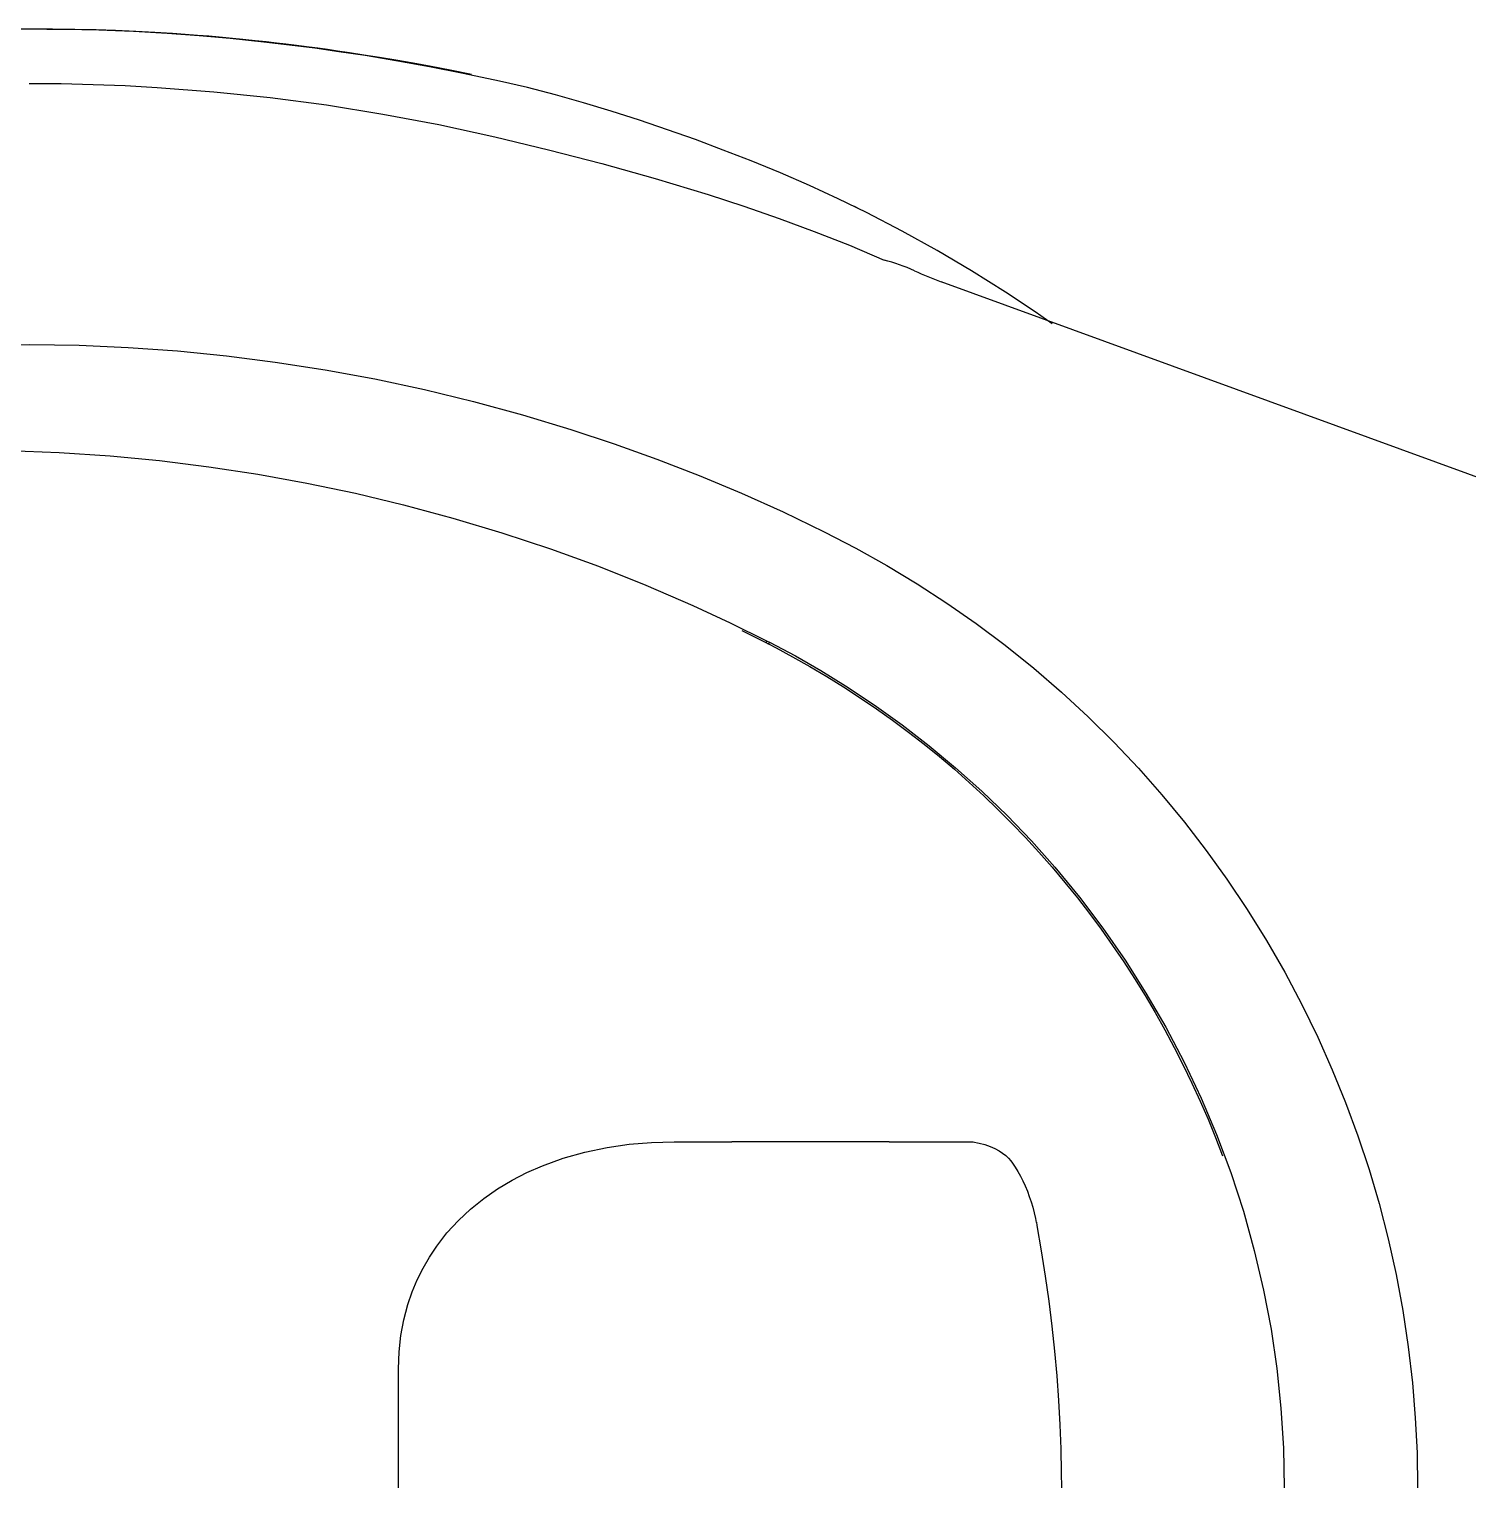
# Model space of a CAD drawing. Header units: metres. Extents: x 2442 to 5008, y 1070 to 2228.
# Drawn here: x 2509.7018 to 2509.8893, y 1092.2313 to 1092.4216 of the extents above; entities that cross this region are included whole.
import ezdxf

# ---------------------------------------------------------------- set-up
doc = ezdxf.new("R2010")
doc.units = ezdxf.units.M
doc.layers.add('ARQ LAYOUT', color=252, linetype='Continuous')

# ---------------------------------------------------------------- blocks, each defined once
blk = doc.blocks.new('A$C072D13A2')
for p, q in [((-0.1149928186587204, -0.09831379848878896), (-0.1568351442051608, -0.2129885736142114)), ((-0.02266794859770016, -0.1527985943400836), (-0.01795811907641109, -0.1520874204272786)), ((-0.01795811907641109, -0.1520874204272786), (-0.01323085769217869, -0.1515383480109449)), ((-0.01323085769217869, -0.1515383480109449), (-0.00867991613176855, -0.1511642003549696)), ((-0.00867991613176855, -0.1511642003549696), (-0.004117922648219974, -0.1509394352267464)), ((-0.004117922648219974, -0.1509394352267464), (0.0004477583552215947, -0.1508644159307551)), ((-0.03200247843960824, -0.1547011332022521), (-0.02735213785263113, -0.1536703413862597)), ((-0.02735213785263113, -0.1536703413862597), (-0.02266794859770016, -0.1527985943400836)), ((-0.04104734976499458, -0.1571952061631237), (-0.03661076195567148, -0.155889441424506)), ((-0.03661076195567148, -0.155889441424506), (-0.03200247843960824, -0.1547011332022521)), ((-0.04544169054679514, -0.1586490118197617), (-0.04104734976499458, -0.1571952061631237)), ((-0.04978659363496263, -0.1602482112427879), (-0.04544169054679514, -0.1586490118197617)), ((-0.05407486836566022, -0.1619901572801155), (-0.04978659363496263, -0.1602482112427879)), ((-0.05829932407368688, -0.1638722027801123), (-0.05407486836566022, -0.1619901572801155)), ((-0.06257836519716875, -0.1659549927842363), (-0.05829932407368688, -0.1638722027801123)), ((-0.06678729736358946, -0.1681849770570807), (-0.06257836519716875, -0.1659549927842363)), ((-0.07091888042259598, -0.1705579970057443), (-0.06678729736358946, -0.1681849770570807)), ((-0.02023492808893934, -0.1699745144658209), (-0.01509474852855419, -0.1692194665163242)), ((-0.01509474852855419, -0.1692194665163242), (-0.009925241796736373, -0.1686782258173025)), ((-0.009925241796736373, -0.1686782258173025), (-0.004739906600207178, -0.1683516936323031)), ((-0.004739906600207178, -0.1683516936323031), (0.0004477583552215947, -0.1682407712246459)), ((-0.07496587422474477, -0.1730698940377806), (-0.07091888042259598, -0.1705579970057443)), ((-0.03049845797750095, -0.1721525774751171), (-0.02533228177117053, -0.1709424684026999)), ((-0.02533228177117053, -0.1709424684026999), (-0.02023492808893934, -0.1699745144658209)), ((-0.0789210386196828, -0.1757165095600612), (-0.07496587422474477, -0.1730698940377806)), ((-0.035612882989426, -0.1735827976060591), (-0.03049845797750095, -0.1721525774751171)), ((-0.04066167951305033, -0.1752289827793447), (-0.035612882989426, -0.1735827976060591)), ((-0.0826753032315537, -0.1784171312333456), (-0.0789210386196828, -0.1757165095600612)), ((-0.04563097025538809, -0.1770869869794751), (-0.04066167951305033, -0.1752289827793447)), ((-0.04524048373059486, -0.1772141361359445), (-0.04283235234652238, -0.1762901916920327)), ((-0.08634069721301785, -0.181243465165835), (-0.0826753032315537, -0.1784171312333456)), ((-0.05037955469560984, -0.1790947154054265), (-0.04563097025538809, -0.1770869869794751)), ((-0.04999143250915949, -0.179209270697811), (-0.04762408789929395, -0.1781858272224781)), ((-0.04762408789929395, -0.1781858272224781), (-0.04524048373059486, -0.1772141361359445)), ((-0.05504459192297873, -0.1812993864245982), (-0.05037955469560984, -0.1790947154054265)), ((-0.05467344042062905, -0.1814104143531949), (-0.05234193814703758, -0.1802844316193841)), ((-0.05234193814703758, -0.1802844316193841), (-0.04999143250915949, -0.179209270697811)), ((-0.08991131093489457, -0.1841906340114292), (-0.08634069721301785, -0.181243465165835)), ((-0.0596140929228568, -0.1836951906561808), (-0.05504459192297873, -0.1812993864245982)), ((-0.05927091652438321, -0.183810915659933), (-0.05698380111653023, -0.1825862530133691)), ((-0.05698380111653023, -0.1825862530133691), (-0.05467344042062905, -0.1814104143531949)), ((-0.09338123476754845, -0.1872537604240279), (-0.08991131093489457, -0.1841906340114292)), ((-0.06407606868015137, -0.1862763187195924), (-0.0596140929228568, -0.1836951906561808)), ((-0.06153262524003367, -0.1850832512682246), (-0.05927091652438321, -0.183810915659933)), ((-0.06835789513888813, -0.1889958051644953), (-0.06407606868015137, -0.1862763187195924)), ((-0.06597116419652593, -0.1877658339519712), (-0.06376668528901064, -0.186401962438822)), ((-0.06376668528901064, -0.186401962438822), (-0.06153262524003367, -0.1850832512682246)), ((-0.09674455908134405, -0.190427967057758), (-0.09338123476754845, -0.1872537604240279)), ((-0.06814419537568028, -0.1891736083225624), (-0.06597116419652593, -0.1877658339519712)), ((-0.07252809072724631, -0.1918906479672842), (-0.06835789513888813, -0.1889958051644953)), ((-0.07028398353531884, -0.1906239919203472), (-0.06814419537568028, -0.1891736083225624)), ((-0.1000929160709347, -0.1938096453304752), (-0.09674455908134405, -0.190427967057758)), ((-0.0765762285504934, -0.1949534927243803), (-0.07252809072724631, -0.1918906479672842)), ((-0.07445702989753045, -0.1936472662118831), (-0.07238880939939918, -0.1921156612174855)), ((-0.07238880939939918, -0.1921156612174855), (-0.07028398353531884, -0.1906239919203472)), ((-0.1033263930639805, -0.1973070132692101), (-0.1000929160709347, -0.1938096453304752)), ((-0.0764891615876877, -0.1952190801987399), (-0.07445702989753045, -0.1936472662118831)), ((-0.08049188171207788, -0.1981769850324326), (-0.0765762285504934, -0.1949534927243803)), ((-0.07850891012913053, -0.1968507114831937), (-0.0764891615876877, -0.1952190801987399)), ((-0.1064395341227282, -0.2009137509235188), (-0.1033263930639805, -0.1973070132692101)), ((-0.08049241338767388, -0.1985231386281612), (-0.07850891012913053, -0.1968507114831937)), ((-0.01416430609424424, -0.1979104551339788), (-0.01095848279555867, -0.197678185312725)), ((-0.01095848279555867, -0.197678185312725), (-0.007786323851178167, -0.1975030091075496)), ((-0.007786323851178167, -0.1975030091075496), (-0.004646417621188448, -0.1973841946621633)), ((-0.004646417621188448, -0.1973841946621633), (-0.001532915846837568, -0.1973206437139652)), ((-0.001532915846837568, -0.1973206437139652), (0.0004463705254238448, -0.1973013701765467)), ((-0.1513504025992916, -0.1984919025242107), (-0.1529107583614859, -0.2007404128189592)), ((-0.08390797271340489, -0.2012214653786941), (-0.08049188171207788, -0.1981769850324326)), ((-0.08243562565985485, -0.2002321930483504), (-0.08049241338767388, -0.1985231386281612)), ((-0.03046392839723921, -0.199920500161852), (-0.02717159153098692, -0.199404684099818)), ((-0.02717159153098692, -0.199404684099818), (-0.02389176085262079, -0.1989456469286779)), ((-0.02389176085262079, -0.1989456469286779), (-0.02062841044244124, -0.1985436094034867)), ((-0.02062841044244124, -0.1985436094034867), (-0.01738531392129516, -0.1981986473149391)), ((-0.01738531392129516, -0.1981986473149391), (-0.01416430609424424, -0.1979104551339788)), ((-0.1529107583614859, -0.2007404128189592), (-0.1554805047258014, -0.20460716689945)), ((-0.1094268833116985, -0.2046235383434123), (-0.1064395341227282, -0.2009137509235188)), ((-0.08721103160814891, -0.2043926280759933), (-0.08390797271340489, -0.2012214653786941)), ((-0.08433856081956037, -0.2019777388654802), (-0.08243562565985485, -0.2002321930483504)), ((-0.03823882997403416, -0.2017405802712346), (-0.03756244810028875, -0.2014856769183098)), ((-0.03756244810028875, -0.2014856769183098), (-0.03686102515939638, -0.201248690020293)), ((-0.03686102515939638, -0.201248690020293), (-0.03614162122403286, -0.2010326612505651)), ((-0.03614162122403286, -0.2010326612505651), (-0.03541207354737708, -0.200840253201477)), ((-0.03541207354737708, -0.200840253201477), (-0.03467914941757044, -0.2006732574814123)), ((-0.03467914941757044, -0.2006732574814123), (-0.03417263142773663, -0.2005731100580306)), ((-0.03417386463706862, -0.2005675108985088), (-0.03376460536355808, -0.2004927215104999)), ((-0.03376460536355808, -0.2004927215104999), (-0.03046392839723921, -0.199920500161852)), ((-0.0862012214997776, -0.203759656933471), (-0.08433856081956037, -0.2019777388654802)), ((-0.04188872152553813, -0.2036876654385651), (-0.04135965643263262, -0.2033311534039512)), ((-0.04135965643263262, -0.2033311534039512), (-0.04079393346410143, -0.2029833570668416)), ((-0.04079393346410143, -0.2029833570668416), (-0.04019502689925503, -0.2026474759109078)), ((-0.04019502689925503, -0.2026474759109078), (-0.03956648368057358, -0.2023262908724064)), ((-0.03956648368057358, -0.2023262908724064), (-0.03891420290756287, -0.2020234056926711)), ((-0.03891420290756287, -0.2020234056926711), (-0.03823882997403416, -0.2017405802712346)), ((-0.1554805047258014, -0.20460716689945), (-0.1582460429090133, -0.2090122303573025)), ((-0.1122829846935929, -0.208430055578674), (-0.1094268833116985, -0.2046235383434123)), ((-0.09039427511970644, -0.2076839280050535), (-0.08721103160814891, -0.2043926280759933)), ((-0.08802359825040185, -0.2055778444014322), (-0.0862012214997776, -0.203759656933471)), ((-0.04380064601309641, -0.2059868989053939), (-0.04350053871712589, -0.2054289350946874)), ((-0.04350053871712589, -0.2054289350946874), (-0.04320704755718907, -0.2049748106508105)), ((-0.04320704755718907, -0.2049748106508105), (-0.0428749495381453, -0.2045471956987512)), ((-0.0428749495381453, -0.2045471956987512), (-0.04254167845283519, -0.204196663197763)), ((-0.04254167845283519, -0.204196663197763), (-0.04220057166503466, -0.2039087161786028)), ((-0.04218473237506259, -0.2039024375962981), (-0.04188872152553813, -0.2036876654385651)), ((-0.08980566872332929, -0.2074322142200344), (-0.08802359825040185, -0.2055778444014322)), ((-0.04451787561902165, -0.2080246656282725), (-0.04431029845409284, -0.2072782829491189)), ((-0.04431029845409284, -0.2072782829491189), (-0.04407078924077723, -0.2066015591817632)), ((-0.04407078924077723, -0.2066015591817632), (-0.04380064601309641, -0.2059868989053939)), ((-0.1582460429090133, -0.2090122303573025), (-0.1608950149357042, -0.2134970140448331)), ((-0.1149316357127645, -0.212221040599843), (-0.1122829846935929, -0.208430055578674)), ((-0.09345091997147392, -0.2110888200468253), (-0.09039427511970644, -0.2076839280050535)), ((-0.09154739689756752, -0.2093226945880815), (-0.08980566872332929, -0.2074322142200344)), ((-0.04468772352765882, -0.208831924488095), (-0.04451787561902165, -0.2080246656282725)), ((-0.04468116068528616, -0.2161676271216493), (-0.04468116068528616, -0.2088007323895908)), ((-0.09631689244361041, -0.2145285454646455), (-0.09345091997147392, -0.2110888200468253)), ((-0.09324851969404335, -0.2112489823716714), (-0.09154739689756752, -0.2093226945880815)), ((-0.117454813385848, -0.2161012352894431), (-0.1149316357127645, -0.212221040599843)), ((-0.0949089690452638, -0.2132109991098332), (-0.09324851969404335, -0.2112489823716714)), ((-0.1608950149357042, -0.2134970140448331), (-0.1634276984532335, -0.2180612180195567)), ((-0.09905758991726543, -0.2180726461451741), (-0.09631689244361041, -0.2145285454646455)), ((-0.09652868104058143, -0.2152087008066701), (-0.0949089690452638, -0.2132109991098332)), ((-0.1198485558047651, -0.2200640813728114), (-0.117454813385848, -0.2161012352894431)), ((-0.0981075758645602, -0.2172420565334505), (-0.09652868104058143, -0.2152087008066701)), ((-0.04468116068528616, -0.216383226275866), (-0.04468116068528616, -0.2161676271216493)), ((-0.04468116068528616, -0.219739840794773), (-0.04468116068528616, -0.216383226275866)), ((-0.1634276984532335, -0.2180612180195567), (-0.165844113807907, -0.2227043924608552)), ((-0.1016676432891472, -0.221714042955), (-0.09905758991726543, -0.2180726461451741)), ((-0.09964555724309321, -0.2193110476548554), (-0.0981075758645602, -0.2172420565334505)), ((-0.1615826295119405, -0.2249459357863088), (-0.1596640548518735, -0.2204216213135624)), ((-0.122108901060983, -0.2241030205748302), (-0.1198485558047651, -0.2200640813728114)), ((-0.1011425144297391, -0.2214156705897494), (-0.09964555724309321, -0.2193110476548554)), ((-0.04468116068528616, -0.219739840794773), (-0.04468116068528616, -0.2402595789749284)), ((-0.1041416834568736, -0.2254456567613943), (-0.1016676432891472, -0.221714042955)), ((-0.1025891180070175, -0.2235420990691637), (-0.1011425144297391, -0.2214156705897494)), ((-0.165844113807907, -0.2227043924608552), (-0.167658150749503, -0.2264060331531255)), ((-0.1662463824791303, -0.2235181690448371), (-0.1666244575976634, -0.2242742456517135)), ((-0.1242318872459691, -0.2282114946206093), (-0.122108901060983, -0.2241030205748302)), ((-0.1039929824496539, -0.2257010601501861), (-0.1025891180070175, -0.2235420990691637)), ((-0.1633922192636419, -0.2295142493637741), (-0.1615826295119405, -0.2249459357863088)), ((-0.106135886930133, -0.2286860918318325), (-0.1041416834568736, -0.2254456567613943)), ((-0.1053525368442934, -0.2278912942554143), (-0.1039929824496539, -0.2257010601501861)), ((-0.167658150749503, -0.2264060331531255), (-0.1693930999108488, -0.230151952758888)), ((-0.126811336504943, -0.2335857545963336), (-0.1242318872446049, -0.2282114946212914)), ((-0.1066565592846018, -0.2300936403898959), (-0.1053525368442934, -0.2278912942554143)), ((-0.1693930999108488, -0.230151952758888), (-0.171044662760778, -0.2339396388690602)), ((-0.1650931788799426, -0.2341021259483114), (-0.1633922192636419, -0.2295142493637741)), ((-0.1080292054070924, -0.2319875956729902), (-0.106135886930133, -0.2286860918318325)), ((-0.1079306198557788, -0.2323523869376913), (-0.1066565592846018, -0.2300936403898959)), ((-0.1098187850429895, -0.2353455024826872), (-0.1080292054070924, -0.2319875956729902)), ((-0.171044662760778, -0.2339396388690602), (-0.1726085407676692, -0.2377665790752417)), ((-0.1292532225807008, -0.2390249592961027), (-0.126811336504943, -0.2335857545963336)), ((-0.1090886408915139, -0.23450748858113), (-0.1079306198557788, -0.2323523869376913)), ((-0.1667002483854958, -0.2387243169816884), (-0.1650931788799426, -0.2341021259483114)), ((-0.1123668510299467, -0.2404841777329239), (-0.1099816131222724, -0.2356636178021745)), ((-0.1113302935673346, -0.2389655572726497), (-0.1097726775060437, -0.2358366686130466)), ((-0.1099817750359762, -0.2356639351544345), (-0.1098188120990926, -0.2353455559900794)), ((-0.1099817750350667, -0.2356639351523881), (-0.1098748705303478, -0.2357371428192891)), ((-0.1098748705303478, -0.2357371428192891), (-0.1098059722594371, -0.2357912989566557)), ((-0.1098188124183253, -0.2353455558306905), (-0.1098187850429895, -0.2353455024826872)), ((-0.1097121615339347, -0.2354191431541039), (-0.1098188124183253, -0.2353455558306905)), ((-0.1098059722594371, -0.2357912989566557), (-0.1097755783166576, -0.2358260087626149)), ((-0.1097782716342408, -0.2358371661889578), (-0.1096167737523501, -0.2355195852273937)), ((-0.1097755783166576, -0.2358260087626149), (-0.1097747208668807, -0.2358356407701194)), ((-0.1096434679234335, -0.2354736257009336), (-0.1097121615339347, -0.2354191431541039)), ((-0.1096132289044363, -0.2355086090176428), (-0.1096434679234335, -0.2354736257009336)), ((-0.1096125372109782, -0.2355185701951541), (-0.1096132289044363, -0.2355086090176428)), ((-0.1096123288352828, -0.2355095066725426), (-0.1090886408915139, -0.23450748858113)), ((-0.1726083197063417, -0.237766563169771), (-0.1740107915557019, -0.2413843379681566)), ((-0.1682198366011107, -0.2433755842384926), (-0.1667002483854958, -0.2387243169816884)), ((-0.1315553938516132, -0.2445237017964246), (-0.1292532225807008, -0.2390249592961027)), ((-0.1740107915557019, -0.2413843379681566), (-0.175362744713766, -0.2450131681798666)), ((-0.1146330302449314, -0.2453618146123517), (-0.1123668510299467, -0.2404841777329239)), ((-0.04468116068528616, -0.2477892391057139), (-0.04468116068528616, -0.2402595789749284)), ((-0.1703135750940419, -0.2502741308026089), (-0.1682198366011107, -0.2433755842384926)), ((-0.175362744713766, -0.2450131681798666), (-0.1766611083885437, -0.2486553513995204)), ((-0.1337047591505325, -0.2500469890749173), (-0.1315553938516132, -0.2445237017964246)), ((-0.1172717428762553, -0.2514708348153363), (-0.1146330302449314, -0.2453618146123517)), ((-0.1766611083885437, -0.2486553513995204), (-0.1779028117884991, -0.2523131852212828)), ((-0.04459851722276653, -0.2507619229445481), (-0.04468116068528616, -0.2477892391057139)), ((-0.1722523506855396, -0.2572179325363777), (-0.1703135750940419, -0.2502741308026089)), ((-0.1357142616025158, -0.255623685144883), (-0.1337047591505325, -0.2500469890749173)), ((-0.04435184867543285, -0.2536697169634863), (-0.04459851722276653, -0.2507619229445481)), ((-0.1779028117884991, -0.2523131852212828), (-0.17908432241029, -0.2559888791868161)), ((-0.1197305330356357, -0.2576604849159594), (-0.1172717428762553, -0.2514708348153363)), ((-0.04393961438836413, -0.2565211789001296), (-0.04435184867543285, -0.2536697169634863)), ((-0.17908432241029, -0.2559888791868161), (-0.1801790522035844, -0.2596158971853129)), ((-0.1375821326255391, -0.261248403570562), (-0.1357142616025158, -0.255623685144883)), ((-0.04333090506543158, -0.2594249888056765), (-0.04393961438836413, -0.2565211789001296)), ((-0.1740532678559248, -0.2641879686414086), (-0.1722523506855396, -0.2572179325363777)), ((-0.122008299344543, -0.2639222467907985), (-0.1197305330356357, -0.2576604849159594)), ((-0.1801790522035844, -0.2596158971853129), (-0.1812010939001993, -0.2632564942759927)), ((-0.04253879308498654, -0.2622391479976613), (-0.04333090506543158, -0.2594249888056765)), ((-0.1394923173752431, -0.2675591044071552), (-0.1375821326255391, -0.261248403570562)), ((-0.04155803208004727, -0.2649594159972821), (-0.04253879308498654, -0.2622391479976613)), ((-0.1812010939001993, -0.2632564942759927), (-0.1821430671334383, -0.266907321690951)), ((-0.175737235975248, -0.2711871566395985), (-0.1740532678559248, -0.2641879686414086)), ((-0.1241039404244475, -0.2702476023159761), (-0.122008299344543, -0.2639222467907985)), ((-0.04066935920764081, -0.2669863034666378), (-0.04155803208004727, -0.2649594159972821)), ((-0.1821430671334383, -0.266907321690951), (-0.1829975915379691, -0.2705650306622829)), ((-0.1412259636881572, -0.2739259208708518), (-0.1394923173752431, -0.2675591044071552)), ((-0.03968520144962895, -0.268903723229414), (-0.04066935920764081, -0.2669863034666378)), ((-0.03854243622845388, -0.2708152581626564), (-0.03968520144962895, -0.268903723229414)), ((-0.1831342475088604, -0.2711872150750878), (-0.1840474895429907, -0.2755298301701714)), ((-0.1829977439879258, -0.27056504103507), (-0.1831342477389626, -0.2711872150750878)), ((-0.1773222818396789, -0.2784582941858389), (-0.1757372498350378, -0.2711872150750878)), ((-0.1260163548959099, -0.2766280333682971), (-0.1241039404244475, -0.2702476023159761)), ((-0.03729872669828183, -0.2726053326598503), (-0.03854243622845388, -0.2708152581626564)), ((-0.0359122223576378, -0.2743243007032561), (-0.03729872669828183, -0.2726053326598503)), ((-0.1840474895429907, -0.2755298301701714), (-0.1848571468426599, -0.2796719773698442)), ((-0.1838453007312637, -0.27421345484413), (-0.1844085083421305, -0.277003415784975)), ((-0.142781412552722, -0.280341274634111), (-0.1412259636881572, -0.2739259208708518)), ((-0.03442337066462642, -0.2759116338122567), (-0.0359122223576378, -0.2743243007032561)), ((-0.1844085083421305, -0.277003415784975), (-0.1848831808742943, -0.2794669749364402)), ((-0.12774444138131, -0.2830550218243388), (-0.1260163548959099, -0.2766280333682971)), ((-0.03278987412841161, -0.2774025806161262), (-0.03442337066462642, -0.2759116338122567)), ((-0.03105312187108211, -0.2787489962815926), (-0.03278987412841161, -0.2774025806161262)), ((-0.1848831808742943, -0.2794669749364402), (-0.1853177883390345, -0.2818274912340257)), ((-0.1787046851541163, -0.2857720663212149), (-0.1773222818396789, -0.2784582941858389)), ((-0.02965150617910695, -0.2796818576860005), (-0.03105312187108211, -0.2787489962815926)), ((-0.1848571468426599, -0.2796719773698442), (-0.185608237807628, -0.2838249691581041)), ((-0.1441570049591974, -0.2867975873691648), (-0.142781412552722, -0.280341274634111)), ((-0.02819006279969472, -0.2805259766712425), (-0.02965150617910695, -0.2796818576860005)), ((-0.0266707226642211, -0.2812784614991415), (-0.02819006279969472, -0.2805259766712425)), ((-0.02509555576307321, -0.2819363423363939), (-0.0266707226642211, -0.2812784614991415)), ((-0.1853177883390345, -0.2818274912340257), (-0.1857137679940024, -0.2840788015460021)), ((-0.1292474291794861, -0.2893434406105371), (-0.12774444138131, -0.2830550218243388)), ((-0.02346678672120106, -0.2824965732668261), (-0.02509555576307321, -0.2819363423363939)), ((-0.02147944962462134, -0.2830278459355213), (-0.02346678672120106, -0.2824965732668261)), ((-0.0194175006408841, -0.2834154324675637), (-0.02147944962462134, -0.2830278459355213)), ((-0.01728545797323022, -0.28365286876965), (-0.0194175006408841, -0.2834154324675637)), ((-0.185608237807628, -0.2838249691581041), (-0.1863154820493946, -0.2880893258754895)), ((-0.1857137679940024, -0.2840788015460021), (-0.1860726688419163, -0.2862147029716198)), ((-0.0150884336803756, -0.2837335149895353), (-0.01728545797323022, -0.28365286876965)), ((0.0004477583552215947, -0.2837335149895353), (-0.0150884336803756, -0.2837335149895353)), ((-0.1860726688419163, -0.2862147029716198), (-0.1863961815874973, -0.2882293650318388)), ((-0.1798827832162715, -0.2931200482253189), (-0.1787046851541163, -0.2857720663212149)), ((-0.1453510818973882, -0.2932872807484728), (-0.1441570049591974, -0.2867975873691648)), ((-0.1863154820493946, -0.2880893258754895), (-0.1868332530925727, -0.2914930761032792)), ((-0.1863961815874973, -0.2882293650318388), (-0.1866860842333153, -0.2901173257644132)), ((-0.1866860842333153, -0.2901173257644132), (-0.1869139436198566, -0.2916625406930962)), ((-0.1305771074867152, -0.2956759744522515), (-0.1292474291794861, -0.2893434406105371)), ((-0.1868332530925727, -0.2914930761032792), (-0.1872777800140284, -0.2946528413906435)), ((-0.1869139436198566, -0.2916625406930962), (-0.1871028358100375, -0.2929872369722943)), ((-0.1872777800140284, -0.2946528413906435), (-0.1876986944275814, -0.2979156836254333)), ((-0.1872730849995605, -0.2942213711457953), (-0.1874246194388434, -0.2953551637203873)), ((-0.1871028358100375, -0.2929872369722943), (-0.1872730849995605, -0.2942213711457953)), ((-0.1808498713849076, -0.3004469977336157), (-0.1798827832162715, -0.2931200482253189)), ((-0.1463619843561901, -0.2998027764444942), (-0.1453510818973882, -0.2932872807484728)), ((-0.1875582028328608, -0.2963849731129358), (-0.1876799658143682, -0.2973507397425692)), ((-0.1874246194388434, -0.2953551637203873), (-0.1875582028328608, -0.2963849731129358)), ((-0.1317315704968678, -0.302045339340566), (-0.1305771074867152, -0.2956759744522515)), ((-0.1876986944275814, -0.2979156836254333), (-0.188091333671764, -0.3012749477281886)), ((-0.1878113714483334, -0.2984247073736697), (-0.1879532731395557, -0.2996252716932304)), ((-0.1876799658143682, -0.2973507397425692), (-0.1878113714483334, -0.2984247073736697)), ((-0.1879532731395557, -0.2996252716932304), (-0.1881046509784028, -0.300958338822511)), ((-0.1816146555479463, -0.3077992305647967), (-0.1808498713849076, -0.3004469977336157)), ((-0.1471691931587884, -0.3061652626415707), (-0.1463619843561901, -0.2998027764444942)), ((-0.188091333671764, -0.3012749477281886), (-0.1885441947256368, -0.3056897661831499)), ((-0.1882639833811481, -0.3024279735818709), (-0.1884294811629843, -0.3040385939664247)), ((-0.1881046509784028, -0.300958338822511), (-0.1882639833811481, -0.3024279735818709)), ((-0.1327089124029044, -0.3084442512665646), (-0.1317315704968678, -0.302045339340566)), ((-0.1884294811629843, -0.3040385939664247), (-0.1885989736906595, -0.3057939564209846)), ((-0.1885441947256368, -0.3056897661831499), (-0.1888945894588687, -0.3096905927836815)), ((-0.1885989736906595, -0.3057939564209846), (-0.1887171363559901, -0.3070848715165084)), ((-0.1478030467965255, -0.3125521483718785), (-0.1471691931587884, -0.3061652626415707)), ((-0.1887171363559901, -0.3070848715165084), (-0.1888366819880503, -0.3084662692797338)), ((-0.1821763361795092, -0.3151683503776894), (-0.1816146555479463, -0.3077992305647967)), ((-0.1888945894588687, -0.3096905927836815), (-0.1891973864862848, -0.313887790355011)), ((-0.1889565508440683, -0.3099427213833224), (-0.1890754304022266, -0.3115180861575482)), ((-0.1888366819880503, -0.3084662692797338), (-0.1889565508440683, -0.3099427213833224)), ((-0.1335072273977858, -0.3148654262215587), (-0.1327089124029044, -0.3084442512665646)), ((-0.1890754304022266, -0.3115180861575482), (-0.1891918036471907, -0.3131963882194668)), ((-0.1891918036471907, -0.3131963882194668), (-0.1893338509162277, -0.3154931448787011)), ((-0.1482630078653528, -0.3189562982649932), (-0.1478030467965255, -0.3125521483718785)), ((-0.1893338509162277, -0.3154931448787011), (-0.1894648895122373, -0.3179733676179239)), ((-0.1891973864862848, -0.313887790355011), (-0.1894432853255239, -0.3182901811935608)), ((-0.1824039525968146, -0.3193428824192779), (-0.1821763361795092, -0.3151683503776894)), ((-0.1341246096749273, -0.3213015801964048), (-0.1335072273977858, -0.3148654262215587)), ((-0.1894648895122373, -0.3179733676179239), (-0.1895789193945348, -0.3206144231996859)), ((-0.1894432853255239, -0.3182901811935608), (-0.1895444429237614, -0.3206385681103257)), ((-0.1825663621107196, -0.3235204589118439), (-0.1824039525968146, -0.3193428824192779)), ((-0.1485485389594032, -0.3253705769504904), (-0.1482630078653528, -0.3189562982649932)), ((-0.1895789193945348, -0.3206144231996859), (-0.18966386793727, -0.3231409230361351)), ((-0.1895444429237614, -0.3206385681103257), (-0.1896190036081862, -0.3227829239949642)), ((-0.1345701131858732, -0.32795127638542), (-0.1341246096749273, -0.3213015801964048)), ((-0.18966386793727, -0.3231409230361351), (-0.189728577954611, -0.3259090728761294)), ((-0.1896190036081862, -0.3227829239949642), (-0.1896775560867354, -0.3250131119852995)), ((-0.1896775560867354, -0.3250131119852995), (-0.1897179182678883, -0.3273357342136478)), ((-0.1826634048338747, -0.3276959825220729), (-0.1825663621107196, -0.3235204589118439)), ((-0.189728577954611, -0.3259090728761294), (-0.1897647549617432, -0.3288241191446559)), ((-0.1486591026741735, -0.3317878490574913), (-0.1485485389594032, -0.3253705769504904)), ((-0.1897647549617432, -0.3288241191446559), (-0.1897674895253658, -0.3318419071745211)), ((-0.1897179182678883, -0.3273357342136478), (-0.1897370461701939, -0.3295497657243232)), ((-0.1826951854782237, -0.3318725122469459), (-0.1826634048338747, -0.3276959825220729)), ((-0.1348200717193322, -0.3346157356968433), (-0.1345701131858732, -0.32795127638542)), ((-0.1897674895253658, -0.3318419071745211), (-0.1897537457493854, -0.3355651457841304)), ((-0.1485941616047057, -0.338200979215344), (-0.1486591026741735, -0.3317878490574913))]:
    blk.add_line(p, q)
for centre, radius, start, end in [((-0.2273609111498445, -0.1861857445494479), 0.07544703129408668, 336.3426441242227, 339.1910680403578), ((-0.1367055702480684, -0.2263695837211799), 0.02371645572378817, 155.3035306809255, 165.4754540759941)]:
    blk.add_arc(centre, radius, start, end)

msp = doc.modelspace()

# ---------------------------------------------------------------- block references
at = {"layer": 'ARQ LAYOUT', "rotation": 270}
msp.add_blockref('A$C072D13A2', (2510.03362850311, 1092.231783014291), dxfattribs=at)

doc.saveas('drawing.dxf')
